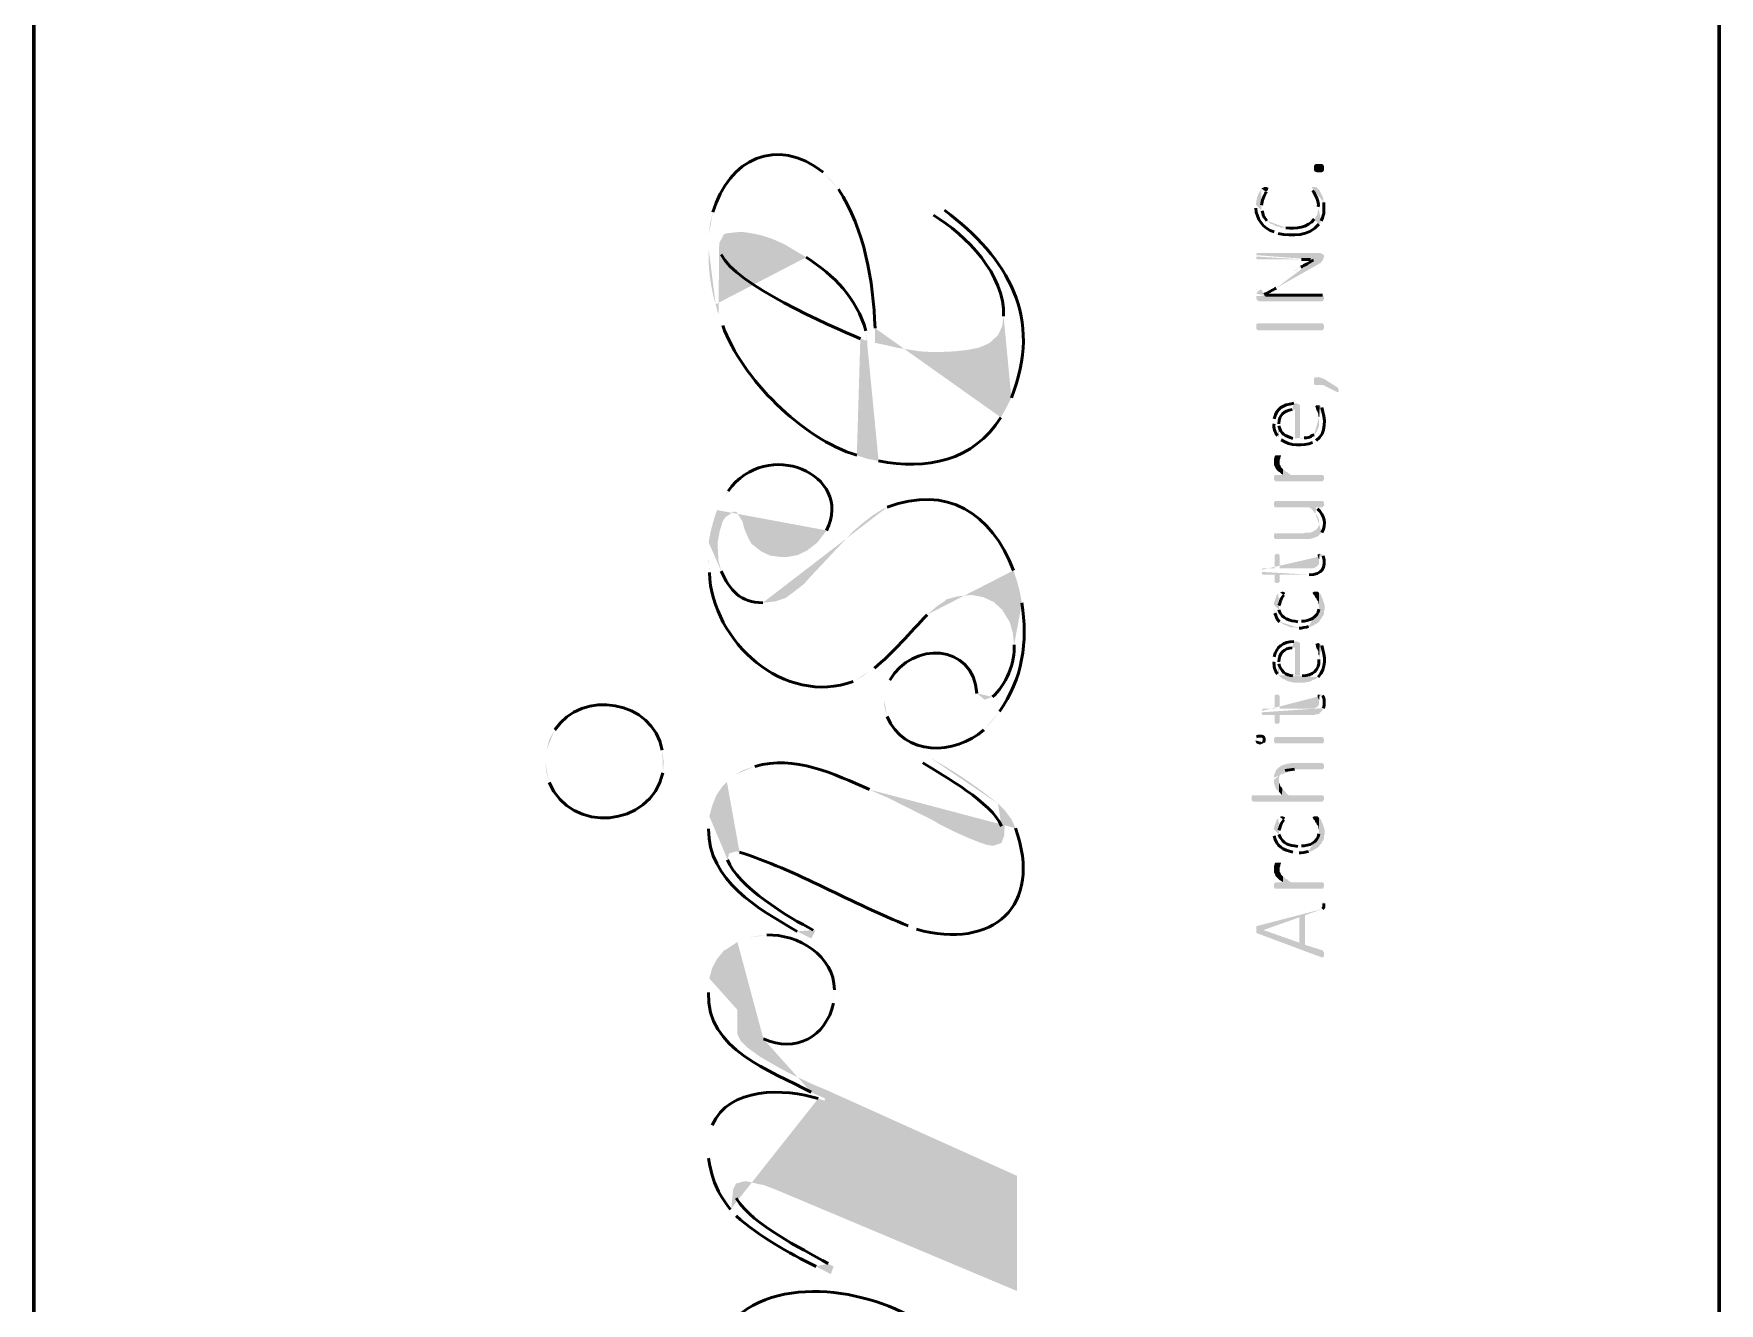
# Model space of a CAD drawing. Header units: inches. Extents: x 5 to 516, y -193 to 129.
# Drawn here: x 139.89 to 147.89, y -74.52 to -68.49 of the extents above; entities that cross this region are included whole.
import ezdxf

# ---------------------------------------------------------------- set-up
doc = ezdxf.new("R2010")
doc.units = ezdxf.units.IN
doc.header["$MEASUREMENT"] = 0
doc.layers.add('PDF4_Geometry', color=7, linetype='Continuous')
doc.layers.add('PDF4_Solid Fills', color=7, linetype='Continuous')

msp = doc.modelspace()

# ---------------------------------------------------------------- hatches: boundary and pattern name
at = {"layer": 'PDF4_Solid Fills', "transparency": 33554559}
for points in [[(145.9887598, -69.1096458), (145.9987598, -69.1096458), (146.0087598, -69.1129792), (146.0120931, -69.1196458), (146.0120931, -69.1396458), (146.0087598, -69.1463125), (146.0020931, -69.1496458), (145.9787598, -69.1496458), (145.9687598, -69.1463125), (145.9654264, -69.1396458), (145.9654264, -69.1196458), (145.9687598, -69.1129792), (145.9754264, -69.1096458)], [(146.0054258, -69.8663191), (146.0087591, -69.8696524), (146.0120924, -69.8763191), (146.0120924, -69.8896524), (146.0087591, -69.8963191), (146.0054258, -69.8996524), (145.6987591, -69.8996524), (145.6920924, -69.8929858), (145.6920924, -69.8696524), (145.6954257, -69.8696524), (145.6987591, -69.8663191)], [(145.9654265, -70.1429847), (145.9654265, -70.156318), (145.9720932, -70.1596514), (146.0087599, -70.1596514), (146.0754265, -70.1929847), (146.0787599, -70.1929847), (146.0820932, -70.1896514), (146.0820932, -70.1796514), (146.0787599, -70.176318), (146.0787599, -70.1729847), (146.0754265, -70.1696514), (146.0220932, -70.136318), (146.0120932, -70.1296514), (146.0020932, -70.126318), (145.9920932, -70.1229847), (145.9720932, -70.1229847), (145.9654265, -70.126318), (145.9654265, -70.1329847)], [(145.9720929, -70.2629798), (145.9754263, -70.2696465), (145.9754263, -70.2729798), (145.9787596, -70.2829798), (145.9820929, -70.2863131), (145.9854263, -70.2963131), (145.9854263, -70.3063131), (145.9887596, -70.3129798), (145.9887596, -70.3329798), (145.9920929, -70.2563131), (145.9754263, -70.2563131), (145.9720929, -70.2596465)], [(145.7754258, -70.5263126), (145.7754258, -70.539646), (145.7787591, -70.5463126), (145.7820924, -70.5529793), (145.7887591, -70.5629793), (145.7954258, -70.569646), (145.8020924, -70.5729793), (145.8020924, -70.5163126), (145.8054258, -70.509646), (145.8054258, -70.5029793), (145.8087591, -70.4963126), (145.8087591, -70.4929793), (145.7820924, -70.4929793), (145.7787591, -70.4963126), (145.7787591, -70.499646), (145.7754258, -70.509646), (145.7754258, -70.5163126)], [(145.7754258, -70.5996498), (145.7754258, -70.6063164), (145.7787591, -70.6129831), (145.7820924, -70.6163164), (146.0054258, -70.6163164), (146.0087591, -70.6129831), (146.0120925, -70.6063164), (146.0120925, -70.5929831), (146.0087591, -70.5896498), (146.0087591, -70.5863164), (145.8554258, -70.5863164), (145.8454258, -70.5796498), (145.8387591, -70.5729831), (145.8287591, -70.5696498), (145.8287591, -70.5663164), (145.8187591, -70.5596498), (145.8187591, -70.5863164), (145.7787591, -70.5863164), (145.7787591, -70.5896498), (145.7754258, -70.5929831)], [(145.8020931, -70.5729842), (145.8087597, -70.5796508), (145.8187597, -70.5863175), (145.8187597, -70.5596508), (145.8120931, -70.5529842), (145.8087597, -70.5496508), (145.8054264, -70.5396508), (145.8020931, -70.5363175), (145.8020931, -70.5263175)], [(145.7754258, -70.7263181), (145.7754258, -70.7329847), (145.7787591, -70.7363181), (145.7787591, -70.7396514), (145.9420925, -70.7396514), (145.9520925, -70.7463181), (145.9587591, -70.7529847), (145.9654258, -70.7629847), (145.9720925, -70.7696514), (145.9754258, -70.7396514), (146.0054258, -70.7396514), (146.0120925, -70.7329847), (146.0120925, -70.7163181), (146.0087591, -70.7129847), (146.0087591, -70.7096514), (145.7787591, -70.7096514), (145.7787591, -70.7129847), (145.7754258, -70.7163181)], [(145.7754258, -70.8763154), (145.7754258, -70.882982), (145.7787591, -70.8863154), (145.7787591, -70.8896487), (145.9487591, -70.8896487), (145.9587591, -70.8863154), (145.9687591, -70.882982), (145.9787591, -70.8796487), (145.9887591, -70.872982), (145.9954258, -70.8663154), (145.9887591, -70.8096487), (145.9887591, -70.822982), (145.9854258, -70.832982), (145.9787591, -70.842982), (145.9720925, -70.8496487), (145.9687591, -70.8496487), (145.9587591, -70.8563154), (145.9487591, -70.8596487), (145.9254258, -70.8596487), (145.9154258, -70.862982), (145.7787591, -70.862982), (145.7754258, -70.8696487)], [(145.9820925, -70.9663151), (145.9820925, -70.9696484), (145.9854259, -70.9763151), (145.9887592, -70.9863151), (145.9887592, -70.9963151), (145.9920925, -70.9596484), (145.9854259, -70.9629818), (145.9820925, -70.9629818)], [(145.9587593, -71.1463146), (145.9620926, -71.1529812), (145.9687593, -71.1596479), (145.9720926, -71.1696479), (145.975426, -71.1696479), (145.9787593, -71.1796479), (145.985426, -71.1863146), (145.985426, -71.1929812), (145.9887593, -71.2029812), (145.9887593, -71.2129812), (145.9887593, -71.1463146), (145.985426, -71.1429812), (145.9820926, -71.1396479), (145.965426, -71.1396479), (145.9620926, -71.1429812), (145.9587593, -71.1429812)], [(145.9720929, -71.3896482), (145.9754263, -71.3996482), (145.9754263, -71.4029815), (145.9787596, -71.4129815), (145.9820929, -71.4163149), (145.9854263, -71.4229815), (145.9854263, -71.4363149), (145.9887596, -71.4429815), (145.9887596, -71.4629815), (145.9920929, -71.3863149), (145.9887596, -71.3863149), (145.9854263, -71.3829815), (145.9787596, -71.3863149), (145.9754263, -71.3863149)], [(145.9820925, -71.6329818), (145.9820925, -71.6396485), (145.9854259, -71.6463152), (145.9887592, -71.6529818), (145.9887592, -71.6629818), (145.9920925, -71.6296485), (145.9820925, -71.6296485)], [(145.7754258, -71.8463133), (145.7754258, -71.8529799), (145.7787591, -71.8563133), (145.7787591, -71.8596466), (146.0087591, -71.8596466), (146.0087591, -71.8563133), (146.0120925, -71.8529799), (146.0120925, -71.8396466), (146.0087591, -71.8329799), (146.0054258, -71.8296466), (145.7820924, -71.8296466), (145.7787591, -71.8329799), (145.7754258, -71.8396466)], [(145.6687592, -72.1196491), (145.6687592, -72.1329824), (145.6720925, -72.1329824), (145.6754259, -72.1363157), (146.0054259, -72.1363157), (146.0087592, -72.1329824), (146.0120926, -72.1263157), (146.0120926, -72.1129824), (146.0087592, -72.1096491), (146.0087592, -72.1063157), (145.8454259, -72.1063157), (145.8354259, -72.0996491), (145.8287592, -72.0896491), (145.8154259, -72.0763157), (145.8120925, -72.1063157), (145.6720925, -72.1063157), (145.6687592, -72.1096491), (145.6687592, -72.1129824)], [(145.7987599, -72.0896469), (145.8054265, -72.0963136), (145.8120932, -72.1063136), (145.8154265, -72.0763136), (145.8120932, -72.0696469), (145.8054265, -72.0629802), (145.8020932, -72.0529802), (145.7987599, -72.0463136), (145.7987599, -72.0363136)], [(145.9587593, -72.2129854), (145.9620926, -72.2196521), (145.9687593, -72.2263187), (145.9720926, -72.2363187), (145.975426, -72.2363187), (145.9787593, -72.2463187), (145.985426, -72.2529854), (145.985426, -72.2596521), (145.9887593, -72.2696521), (145.9887593, -72.2796521), (145.9887593, -72.2129854), (145.985426, -72.2096521), (145.9820926, -72.2063187), (145.965426, -72.2063187), (145.9620926, -72.2096521), (145.9587593, -72.2096521)], [(145.7754258, -72.4596488), (145.7754258, -72.4729822), (145.7787591, -72.4796488), (145.7820924, -72.4863155), (145.7820924, -72.4896488), (145.8020924, -72.5096488), (145.8020924, -72.4496488), (145.8054258, -72.4429822), (145.8054258, -72.4363155), (145.8087591, -72.4296488), (145.8087591, -72.4263155), (145.7820924, -72.4263155), (145.7787591, -72.4296488), (145.7787591, -72.4329822), (145.7754258, -72.4429822), (145.7754258, -72.4529822)], [(145.8020931, -72.5096502), (145.8087597, -72.5129835), (145.8187597, -72.5196502), (145.8187597, -72.4929835), (145.8087597, -72.4829835), (145.8054264, -72.4729835), (145.8020931, -72.4696502), (145.8020931, -72.4596502)], [(145.7754258, -72.5363158), (145.7754258, -72.5429824), (145.7787591, -72.5463158), (145.7787591, -72.5496491), (146.0087591, -72.5496491), (146.0087591, -72.5463158), (146.0120925, -72.5396491), (146.0120925, -72.5263158), (146.0087591, -72.5229824), (146.0087591, -72.5196491), (145.8554258, -72.5196491), (145.8454258, -72.5129824), (145.8387591, -72.5063158), (145.8287591, -72.5029824), (145.8287591, -72.4996491), (145.8187591, -72.4929824), (145.8187591, -72.5196491), (145.7820924, -72.5196491), (145.7754258, -72.5263158)], [(145.6920924, -72.7463174), (145.6920924, -72.7563174), (145.6954258, -72.7629841), (145.6987591, -72.7629841), (146.0020925, -72.8763174), (146.0087591, -72.8763174), (146.0120925, -72.8696508), (146.0120925, -72.8529841), (146.0087591, -72.8496508), (146.0087591, -72.8463174), (146.0054258, -72.8429841), (145.9220925, -72.8163174), (145.9220925, -72.6763174), (145.8954258, -72.8063174), (145.7254258, -72.7463174), (145.6987591, -72.7263174), (145.6954258, -72.7263174), (145.6920924, -72.7296507), (145.6920924, -72.7363174)]]:
    msp.add_hatch(color=256, dxfattribs=at).paths.add_polyline_path(points)
at = {"layer": 'PDF4_Solid Fills', "true_color": 0x8d8d8d, "transparency": 33554559}
h = msp.add_hatch(color=252, dxfattribs=at)
h.paths.add_polyline_path([(143.0920929, -69.5096499), (143.0920929, -69.5129833)], flags=0)
h.paths.add_polyline_path([(143.0920929, -69.5129833, 0.080880385), (143.1254262, -69.7763166)], flags=0)
h.paths.add_polyline_path([(143.1254262, -69.7763166), (143.1387596, -69.8263166), (143.1420929, -69.4963166), (143.1420929, -69.4863166), (143.1654262, -69.4429833), (143.1754262, -69.4396499), (143.2354263, -69.4329833), (143.2554263, -69.4329833), (143.2987596, -69.4396499), (143.3454263, -69.4496499), (143.3954263, -69.4663166), (143.4487596, -69.4896499), (143.4987596, -69.5196499), (143.5554263, -69.5529833)], flags=0)
h.paths.add_polyline_path([(143.8387596, -69.9029833), (143.8454263, -69.94965), (143.8454263, -70.50965), (143.8987596, -70.51965)], flags=0)
h.paths.add_polyline_path([(144.4787596, -70.3129833), (144.5054264, -70.2663167), (144.4920931, -69.8329833), (144.4854264, -69.87965), (144.4654263, -69.9229833), (144.4254263, -69.95965), (144.412093, -69.9663166), (144.3720931, -69.9829833), (144.3187597, -69.9929833), (144.2587597, -69.99965), (144.1854263, -70.0029833), (144.152093, -70.0029833), (144.0954263, -69.99965), (144.032093, -69.98965), (143.9887596, -69.9829833), (143.932093, -69.96965), (143.882093, -69.95965), (143.882093, -69.88965)], flags=0)
h.paths.add_polyline_path([(143.7087596, -69.2296499), (143.672093, -69.1863166), (143.6354263, -69.1496499)], flags=0)
h.paths.add_polyline_path([(143.1120929, -69.3396499), (143.0987596, -69.3929833), (143.0920929, -69.4496499)], flags=0)
at = {"layer": 'PDF4_Solid Fills', "transparency": 33554559}
h = msp.add_hatch(color=256, dxfattribs=at)
h.paths.add_polyline_path([(145.6887592, -69.3129811), (145.6887592, -69.3196478)], flags=0)
h.paths.add_polyline_path([(145.7754259, -69.4329811), (145.7854259, -69.4363144), (145.7854259, -69.4396478), (145.7954259, -69.4396478)], flags=0)
h.paths.add_polyline_path([(145.9887593, -69.3963144), (145.9854259, -69.3129811), (145.9854259, -69.3296478), (145.9820926, -69.3396478), (145.9820926, -69.3463144), (145.9787593, -69.3563144), (145.9754259, -69.3563144), (145.9720926, -69.3663144), (145.9654259, -69.3729811)], flags=0)
h.paths.add_polyline_path([(145.8320926, -69.4129811), (145.8120926, -69.4129811), (145.8020926, -69.4096478), (145.7954259, -69.4063144), (145.7854259, -69.4063144), (145.7754259, -69.3996478), (145.7687592, -69.3963144), (145.7587592, -69.3929811), (145.7520926, -69.3863144), (145.7487592, -69.3863144), (145.7420926, -69.3796478)], flags=0)
h.paths.add_polyline_path([(145.7187592, -69.3329811), (145.7154259, -69.3229811), (145.7154259, -69.2296478), (145.7087592, -69.2396478), (145.7087592, -69.2429811), (145.7020926, -69.2496478), (145.6987592, -69.2596478), (145.6954259, -69.2663144), (145.6954259, -69.2729811), (145.6920926, -69.2829811), (145.6920926, -69.2929811), (145.6887592, -69.3029811)], flags=0)
h = msp.add_hatch(color=256, dxfattribs=at)
h.paths.add_polyline_path([(145.7154265, -69.2296478), (145.7154265, -69.3129811), (145.7154265, -69.3063144)], flags=0)
h.paths.add_polyline_path([(145.7387599, -69.2429811), (145.7420932, -69.2363144), (145.7454265, -69.2363144), (145.7487599, -69.2263144), (145.7487599, -69.2229811), (145.7454265, -69.2229811), (145.7420932, -69.2196478), (145.7287599, -69.2196478), (145.7254265, -69.2229811), (145.7220932, -69.2229811), (145.7154265, -69.2263144)], flags=0)
h = msp.add_hatch(color=256, dxfattribs=at)
h.paths.add_polyline_path([(145.9520929, -69.2263179), (145.9587596, -69.2363179)], flags=0)
h.paths.add_polyline_path([(145.9854262, -69.3129846), (145.9887596, -69.396318), (145.9954262, -69.3896513), (145.9987596, -69.3796513)], flags=0)
h.paths.add_polyline_path([(146.0120929, -69.2929846), (146.0087596, -69.2829846), (146.0087596, -69.2729846), (146.0054262, -69.2629846), (146.0020929, -69.2563179), (145.9987596, -69.2529846), (145.9954262, -69.2429846), (145.9920929, -69.2363179), (145.9820929, -69.2263179), (145.9787596, -69.2229846), (145.9754262, -69.2196513), (145.9554262, -69.2196513), (145.9554262, -69.2229846)], flags=0)
at = {"layer": 'PDF4_Solid Fills', "true_color": 0x8d8d8d, "transparency": 33554559}
h = msp.add_hatch(color=252, dxfattribs=at)
h.paths.add_polyline_path([(144.1320931, -69.3363169), (144.1587597, -69.3529835)], flags=0)
h.paths.add_polyline_path([(144.4920931, -69.8329836), (144.5054264, -70.2663169), (144.5287598, -70.2196503)], flags=0)
h.paths.add_polyline_path([(144.2120931, -69.3296502), (144.1654264, -69.2963169)], flags=0)
h = msp.add_hatch(color=252, dxfattribs=at)
h.paths.add_polyline_path([(143.1387594, -69.8263139), (143.1587594, -69.8763139)], flags=0)
h.paths.add_polyline_path([(143.7954261, -70.4929806), (143.8454261, -70.5096473), (143.8454261, -69.9496473), (143.8120928, -69.9396473)], flags=0)
h.paths.add_polyline_path([(143.1520927, -69.5396472), (143.1420927, -69.4963139)], flags=0)
at = {"layer": 'PDF4_Solid Fills', "transparency": 33554559}
h = msp.add_hatch(color=256, dxfattribs=at)
h.paths.add_polyline_path([(145.6920924, -69.5496483), (145.6920924, -69.5596483), (145.6954258, -69.5629817), (145.9054258, -69.5629817)], flags=0)
h.paths.add_polyline_path([(145.9487591, -69.5629817), (145.9687591, -69.5629817), (145.9854258, -69.586315), (145.9887591, -69.5829817), (145.9987591, -69.5796483), (145.9987591, -69.576315), (146.0054258, -69.5696483), (146.0087591, -69.5629817), (146.0120925, -69.5529817), (146.0120925, -69.5429817), (146.0087591, -69.5396483), (146.0020925, -69.536315), (145.9954258, -69.5329817), (145.6954258, -69.5329817), (145.6920924, -69.536315), (145.6920924, -69.5429817)], flags=0)
h = msp.add_hatch(color=256, dxfattribs=at)
h.paths.add_polyline_path([(145.7154265, -69.706312), (145.7254265, -69.7329787), (145.7287599, -69.7296454)], flags=0)
h.paths.add_polyline_path([(145.7854265, -69.6996453), (145.9854265, -69.586312), (145.9687599, -69.5629787), (145.9620932, -69.566312)], flags=0)
h.paths.add_polyline_path([(145.9020932, -69.5996453), (145.8920932, -69.6029787), (145.8920932, -69.606312), (145.8854265, -69.6096453), (145.8754265, -69.616312), (145.8654265, -69.6196453)], flags=0)
h = msp.add_hatch(color=256, dxfattribs=at)
h.paths.add_polyline_path([(145.6920924, -69.7363142), (145.6920924, -69.7496475), (145.6954258, -69.7563142), (145.6987591, -69.7596475), (145.7087591, -69.7629809), (146.0054258, -69.7629809), (146.0087591, -69.7596475), (146.0120925, -69.7529809), (146.0120925, -69.7396475), (146.0087591, -69.7363142), (146.0087591, -69.7329809), (146.0054258, -69.7329809)], flags=0)
h.paths.add_polyline_path([(145.7354258, -69.7329809), (145.7254258, -69.7329809), (145.7154258, -69.7063142), (145.7120924, -69.7063142), (145.7020924, -69.7129809), (145.6954258, -69.7196475), (145.6920924, -69.7263142)], flags=0)
h = msp.add_hatch(color=256, dxfattribs=at)
h.paths.add_polyline_path([(145.7754258, -70.3396468), (145.7754258, -70.3429801)], flags=0)
h.paths.add_polyline_path([(145.7920924, -70.3996468), (145.7987591, -70.4096468), (145.7987591, -70.3429801)], flags=0)
h.paths.add_polyline_path([(145.8620924, -70.2763134), (145.8754258, -70.2763134), (145.8754258, -70.4129801), (145.8754258, -70.2463134), (145.8687591, -70.2463134)], flags=0)
h.paths.add_polyline_path([(145.7754258, -70.3196468), (145.7754258, -70.3296468)], flags=0)
h = msp.add_hatch(color=256, dxfattribs=at)
h.paths.add_polyline_path([(145.7987599, -70.4096473), (145.8087599, -70.4196473)], flags=0)
h.paths.add_polyline_path([(145.9587599, -70.4329806), (145.9687599, -70.426314), (145.9754265, -70.4229806)], flags=0)
h.paths.add_polyline_path([(146.0020932, -70.266314), (145.9954265, -70.2596473), (145.9954265, -70.256314), (145.9920932, -70.256314), (145.9887599, -70.3329806), (145.9887599, -70.3529806), (145.9854265, -70.3629806), (145.9820932, -70.3696473), (145.9820932, -70.3729806), (145.9787599, -70.3796473), (145.9720932, -70.3896473), (145.9654265, -70.396314)], flags=0)
h.paths.add_polyline_path([(145.9187599, -70.4096473), (145.9087599, -70.4129806), (145.8987599, -70.4129806), (145.8987599, -70.2596473), (145.8954265, -70.2529806), (145.8920932, -70.2496473), (145.8820932, -70.246314), (145.8754265, -70.246314), (145.8754265, -70.4129806), (145.8654265, -70.4129806)], flags=0)
h.paths.add_polyline_path([(145.7987599, -70.3529806), (145.7987599, -70.3429806)], flags=0)
at = {"layer": 'PDF4_Solid Fills', "true_color": 0x8d8d8d, "transparency": 33554559}
h = msp.add_hatch(color=252, dxfattribs=at)
h.paths.add_polyline_path([(143.132093, -70.7529836), (143.1354263, -70.9329837), (143.1354263, -70.9029837), (143.1454263, -70.8496503), (143.1587596, -70.806317), (143.172093, -70.786317), (143.212093, -70.7596503), (143.2254263, -70.7629837), (143.252093, -70.806317), (143.262093, -70.8429837), (143.282093, -70.8896503), (143.2954263, -70.9129837), (143.342093, -70.9496503), (143.3854263, -70.9696503), (143.442093, -70.976317), (143.462093, -70.976317), (143.5154263, -70.966317), (143.562093, -70.9429837), (143.6087597, -70.906317), (143.6187597, -70.8929837), (143.652093, -70.8496503)], flags=0)
h.paths.add_polyline_path([(143.1854263, -70.6629836), (143.1854263, -70.666317), (143.1554263, -70.706317)], flags=0)
h = msp.add_hatch(color=252, dxfattribs=at)
h.paths.add_polyline_path([(143.0920929, -70.9663151), (143.0920929, -70.9896484), (143.0954262, -71.0496484)], flags=0)
h.paths.add_polyline_path([(143.7787596, -71.5663151), (143.8254263, -71.5396485), (143.872093, -71.5063151), (143.8787596, -71.5029818)], flags=0)
h.paths.add_polyline_path([(144.1287597, -71.2496485), (144.1754263, -71.2096485), (144.2154263, -71.1829818), (144.222093, -71.1763151), (144.272093, -71.1629818), (144.3354263, -71.1563151), (144.342093, -71.1563151), (144.3954263, -71.1663151), (144.4454264, -71.1896485), (144.4854264, -71.2263151), (144.4954264, -71.2429818), (144.522093, -71.2863151), (144.5354264, -71.3363151), (144.542093, -71.3929818), (144.5554264, -71.0896484), (144.5387597, -71.0396484)], flags=0)
h.paths.add_polyline_path([(143.9387596, -70.7396484), (143.9154263, -70.7496484), (143.8687596, -70.7796484), (143.8254263, -70.8129818), (143.7787596, -70.8529818), (143.5687596, -71.0763151), (143.5454263, -71.1029818), (143.4987596, -71.1396484), (143.4620929, -71.1663151), (143.4587596, -71.1696485), (143.4087596, -71.1863151), (143.3487596, -71.1929818)], flags=0)
h.paths.add_polyline_path([(143.1520929, -71.0429818), (143.1387596, -70.9929818), (143.1354262, -70.9329818), (143.1320929, -70.7529818), (143.1154262, -70.8029818), (143.1020929, -70.8529818), (143.0920929, -70.9063151)], flags=0)
at = {"layer": 'PDF4_Solid Fills', "transparency": 33554559}
h = msp.add_hatch(color=256, dxfattribs=at)
h.paths.add_polyline_path([(145.9720929, -70.769653), (145.9787596, -70.7763197), (145.9820929, -70.7829864), (145.9854263, -70.789653), (145.9887596, -70.799653), (145.9887596, -70.809653), (145.9954263, -70.8663197), (146.0020929, -70.859653)], flags=0)
h.paths.add_polyline_path([(145.9820929, -70.7463197), (145.9754263, -70.739653)], flags=0)
h = msp.add_hatch(color=256, dxfattribs=at)
h.paths.add_polyline_path([(145.7154265, -71.0463186), (145.7187599, -71.0529853), (145.7187599, -71.0563186), (145.7220932, -71.059652), (145.7787599, -71.059652), (145.7787599, -71.0963186), (145.7820932, -71.0963186), (145.7854265, -71.099652), (145.7920932, -71.099652), (145.7987599, -71.0963186), (145.8020932, -71.0929853), (145.8020932, -71.059652), (145.9420932, -71.059652)], flags=0)
h.paths.add_polyline_path([(146.0087599, -70.969652), (146.0054265, -70.9629853), (146.0020932, -70.9629853), (145.9920932, -70.959652), (145.9887599, -70.9963186), (145.9887599, -71.009652), (145.9754265, -71.0229853), (145.9687599, -71.0263186), (145.9587599, -71.029652), (145.8020932, -71.029652), (145.8020932, -70.969652), (145.7987599, -70.9629853), (145.7920932, -70.959652), (145.7854265, -70.9629853), (145.7820932, -70.9629853), (145.7787599, -70.9663186), (145.7787599, -71.029652), (145.7220932, -71.029652), (145.7187599, -71.0329853), (145.7187599, -71.0363186)], flags=0)
at = {"layer": 'PDF4_Solid Fills', "true_color": 0x8d8d8d, "transparency": 33554559}
h = msp.add_hatch(color=252, dxfattribs=at)
h.paths.add_polyline_path([(143.9254263, -71.652981), (143.9254263, -71.682981), (143.9387596, -71.732981)], flags=0)
h.paths.add_polyline_path([(144.3987597, -71.7963144), (144.4354263, -71.7563144), (144.472093, -71.7096477)], flags=0)
h.paths.add_polyline_path([(144.5787597, -71.192981), (144.5687597, -71.1396476), (144.5554264, -71.0896476), (144.542093, -71.392981)], flags=0)
h.paths.add_polyline_path([(144.4387597, -71.6396477), (144.402093, -71.652981), (144.3654263, -71.622981)], flags=0)
h.paths.add_polyline_path([(143.952093, -71.5596477), (143.932093, -71.6063143)], flags=0)
at = {"layer": 'PDF4_Solid Fills', "transparency": 33554559}
h = msp.add_hatch(color=256, dxfattribs=at)
h.paths.add_polyline_path([(145.7754258, -71.2129853), (145.7754258, -71.2329853), (145.7787591, -71.2429853)], flags=0)
h.paths.add_polyline_path([(145.8020924, -71.2829853), (145.8054258, -71.2863187), (145.8120924, -71.289652), (145.8220924, -71.2963187), (145.8320924, -71.299652), (145.8420924, -71.3029853), (145.8454258, -71.3063187), (145.8554258, -71.309652), (145.8754258, -71.309652), (145.8854258, -71.3129853), (145.8954258, -71.3129853)], flags=0)
h.paths.add_polyline_path([(145.9387591, -71.3063187), (145.9487591, -71.3063187), (145.9587591, -71.3029853), (145.9687591, -71.2963187), (145.9754258, -71.2929853), (145.9854258, -71.2863187), (145.9887591, -71.2829853), (145.9954258, -71.2729853), (146.0020925, -71.2663187), (146.0054258, -71.2563187), (146.0087591, -71.2563187), (146.0120925, -71.2463187), (146.0120925, -71.2363186), (146.0154258, -71.2263186), (146.0154258, -71.2029853), (146.0054258, -71.1729853), (146.0020925, -71.1663186), (145.9987591, -71.1563186), (145.9954258, -71.1529853), (145.9887591, -71.1463186), (145.9887591, -71.2229853)], flags=0)
h.paths.add_polyline_path([(145.9054258, -71.279652), (145.8954258, -71.2829853), (145.8887591, -71.2829853)], flags=0)
h.paths.add_polyline_path([(145.7987591, -71.2263186), (145.7987591, -71.2163186), (145.7954258, -71.149652), (145.7887591, -71.1563186), (145.7854258, -71.1629853), (145.7754258, -71.1929853), (145.7754258, -71.2029853)], flags=0)
h = msp.add_hatch(color=256, dxfattribs=at)
h.paths.add_polyline_path([(145.7954258, -71.1496512), (145.7987591, -71.2163178), (145.7987591, -71.2063178)], flags=0)
h.paths.add_polyline_path([(145.8220925, -71.1563178), (145.8287591, -71.1463178), (145.8254258, -71.1429845), (145.8154258, -71.1396512), (145.8087591, -71.1429845), (145.8020925, -71.1429845)], flags=0)
h = msp.add_hatch(color=256, dxfattribs=at)
h.paths.add_polyline_path([(145.7754258, -71.4696517), (145.7754258, -71.4729851)], flags=0)
h.paths.add_polyline_path([(145.7920924, -71.5296517), (145.7987591, -71.5363184), (145.7987591, -71.4729851)], flags=0)
h.paths.add_polyline_path([(145.8620924, -71.4063184), (145.8754258, -71.4063184), (145.8754258, -71.5429851), (145.8754258, -71.3763184), (145.8687591, -71.3763184)], flags=0)
h.paths.add_polyline_path([(145.7754258, -71.4496517), (145.7754258, -71.4596517)], flags=0)
h = msp.add_hatch(color=256, dxfattribs=at)
h.paths.add_polyline_path([(145.7987599, -71.5363157), (145.8054265, -71.5463157), (145.8087599, -71.5463157), (145.8154265, -71.5529824), (145.8254265, -71.5563157), (145.8354265, -71.5629824), (145.8454265, -71.5663157), (145.8554265, -71.569649), (145.8620932, -71.569649), (145.8720932, -71.5729824), (145.9187599, -71.5729824), (145.9287599, -71.569649), (145.9387599, -71.569649), (145.9454265, -71.5663157), (145.9487599, -71.5663157), (145.9587599, -71.559649), (145.9687599, -71.5563157), (145.9754265, -71.5529824), (145.9854265, -71.5463157)], flags=0)
h.paths.add_polyline_path([(146.0020932, -71.3963157), (145.9954265, -71.389649), (145.9954265, -71.3863157), (145.9920932, -71.3863157), (145.9887599, -71.4629824)], flags=0)
h.paths.add_polyline_path([(145.9087599, -71.539649), (145.8987599, -71.5429824), (145.8987599, -71.389649), (145.8954265, -71.379649), (145.8920932, -71.379649), (145.8820932, -71.3763157), (145.8754265, -71.3763157), (145.8754265, -71.5429824), (145.8654265, -71.539649)], flags=0)
h.paths.add_polyline_path([(145.7987599, -71.4829824), (145.7987599, -71.4729824)], flags=0)
h = msp.add_hatch(color=256, dxfattribs=at)
h.paths.add_polyline_path([(145.7154265, -71.7129854), (145.7187599, -71.719652), (145.7187599, -71.7229854), (145.7220932, -71.7263187), (145.7787599, -71.7263187), (145.7787599, -71.7629854), (145.7820932, -71.7663187), (145.7987599, -71.7663187), (145.8020932, -71.759652), (145.8020932, -71.7263187), (145.9654265, -71.7263187), (145.9720932, -71.7229854), (145.9787599, -71.7229854), (145.9887599, -71.719652), (145.9987599, -71.709652), (146.0054265, -71.7029854), (146.0087599, -71.6929854)], flags=0)
h.paths.add_polyline_path([(146.0054265, -71.6329853), (146.0020932, -71.629652), (145.9920932, -71.629652), (145.9887599, -71.6629854), (145.9887599, -71.6763187), (145.9820932, -71.6863187), (145.9754265, -71.689652), (145.9687599, -71.6929854), (145.9587599, -71.6963187), (145.8020932, -71.6963187), (145.8020932, -71.6363187), (145.7987599, -71.629652), (145.7820932, -71.629652), (145.7787599, -71.6329853), (145.7787599, -71.6963187), (145.7220932, -71.6963187), (145.7220932, -71.699652), (145.7187599, -71.699652), (145.7187599, -71.7063187)], flags=0)
at = {"layer": 'PDF4_Solid Fills', "true_color": 0x8d8d8d, "transparency": 33554559}
h = msp.add_hatch(color=252, dxfattribs=at)
h.paths.add_polyline_path([(142.3154256, -71.946316), (142.3220922, -71.996316), (142.3354256, -72.046316)], flags=0)
h.paths.add_polyline_path([(142.8754256, -71.9996493), (142.8787589, -71.946316), (142.8720923, -71.8929827)], flags=0)
h.paths.add_polyline_path([(142.3620922, -71.796316), (142.3354256, -71.8429827), (142.3220922, -71.8929827)], flags=0)
at = {"layer": 'PDF4_Solid Fills', "transparency": 33554559}
h = msp.add_hatch(color=256, dxfattribs=at)
h.paths.add_polyline_path([(145.6887592, -71.8463133), (145.6887592, -71.8529799), (145.6920926, -71.8596466), (145.6987592, -71.8629799), (145.7087592, -71.8663133), (145.7154259, -71.8629799), (145.7254259, -71.8596466), (145.7254259, -71.8563133)], flags=0)
h.paths.add_polyline_path([(145.6920926, -71.8296466), (145.6887592, -71.8329799)], flags=0)
at = {"layer": 'PDF4_Solid Fills', "true_color": 0x8d8d8d, "transparency": 33554559}
h = msp.add_hatch(color=252, dxfattribs=at)
h.paths.add_polyline_path([(144.0620925, -71.9296466), (144.1087592, -71.9529799)], flags=0)
h.paths.add_polyline_path([(144.4820925, -72.25298), (144.4954259, -72.2963133), (144.4987592, -72.1796466), (144.4654259, -72.1463133)], flags=0)
h.paths.add_polyline_path([(144.4654259, -72.1463133, 0.045156611), (144.1454258, -71.9296466)], flags=0)
h.paths.add_polyline_path([(144.1454258, -71.9296466), (144.0820925, -71.8929799)], flags=0)
h = msp.add_hatch(color=252, dxfattribs=at)
h.paths.add_polyline_path([(143.1787594, -72.0429821), (143.1820928, -72.4129822), (143.1887594, -72.3829822), (143.2220928, -72.3729822), (143.2387594, -72.3763155)], flags=0)
h.paths.add_polyline_path([(144.0387595, -72.7263155), (144.0720928, -72.7396488), (144.0787596, -72.7429822)], flags=0)
h.paths.add_polyline_path([(144.5487596, -72.2629821), (144.5287595, -72.2196488), (144.4987595, -72.1796488), (144.4954263, -72.2963155), (144.4820928, -72.3329821), (144.4420929, -72.3463155), (144.4154262, -72.3429821), (144.3754263, -72.3296488), (144.3254261, -72.3096488), (144.2587596, -72.2796488), (144.1854262, -72.2429821), (144.1587595, -72.2263155), (143.9454262, -72.1196488), (143.8987595, -72.0996488), (143.8554262, -72.0796488)], flags=0)
h.paths.add_polyline_path([(143.3120928, -71.9696488), (143.2587594, -71.9863155), (143.2154261, -72.0096488)], flags=0)
at = {"layer": 'PDF4_Solid Fills', "transparency": 33554559}
h = msp.add_hatch(color=256, dxfattribs=at)
h.paths.add_polyline_path([(145.7754258, -72.0329859), (145.7754258, -72.0496526), (145.7787591, -72.0596526), (145.7820924, -72.0696526), (145.7854258, -72.0763193), (145.7987591, -72.0896526), (145.7987591, -72.0229859), (145.8020924, -72.0129859), (145.8054258, -72.0096526), (145.8087591, -72.0029859), (145.8187591, -71.9963193), (145.8220924, -71.9929859), (145.8287591, -71.9896526)], flags=0)
h.paths.add_polyline_path([(145.8720924, -71.9829859), (146.0087591, -71.9829859), (146.0087591, -71.9796526), (146.0120925, -71.9763193), (146.0120925, -71.9629859), (146.0087591, -71.9563192), (146.0054258, -71.9529859), (145.8587591, -71.9529859), (145.8487591, -71.9563192), (145.8387591, -71.9563192), (145.8320924, -71.9596526), (145.8287591, -71.9596526), (145.8187591, -71.9629859), (145.8087591, -71.9663193), (145.8020924, -71.9729859), (145.7987591, -71.9729859), (145.7920924, -71.9796526), (145.7854258, -71.9863193), (145.7820924, -71.9963193), (145.7787591, -72.0029859), (145.7754258, -72.0129859), (145.7754258, -72.0229859)], flags=0)
at = {"layer": 'PDF4_Solid Fills', "true_color": 0x8d8d8d, "transparency": 33554559}
h = msp.add_hatch(color=252, dxfattribs=at)
h.paths.add_polyline_path([(143.0920929, -72.2596502), (143.0920929, -72.2663168)], flags=0)
h.paths.add_polyline_path([(143.5120929, -72.7529835), (143.5787596, -72.7863169), (143.5987596, -72.7496502), (143.5887596, -72.7463169)], flags=0)
h.paths.add_polyline_path([(143.1820929, -72.4129835), (143.1787596, -72.0429835), (143.1587596, -72.0629835), (143.1287596, -72.1063168), (143.1087596, -72.1563168), (143.0954262, -72.2063168)], flags=0)
at = {"layer": 'PDF4_Solid Fills', "transparency": 33554559}
h = msp.add_hatch(color=256, dxfattribs=at)
h.paths.add_polyline_path([(145.7754258, -72.2796494), (145.7754258, -72.2996494)], flags=0)
h.paths.add_polyline_path([(145.8654258, -72.376316), (145.8754258, -72.376316), (145.8854258, -72.3796494), (145.8954258, -72.3796494)], flags=0)
h.paths.add_polyline_path([(145.9387591, -72.3729827), (145.9487591, -72.3729827), (145.9587591, -72.3696494), (145.9687591, -72.3629827), (145.9754258, -72.3596494), (145.9854258, -72.3529827), (145.9887591, -72.3496494), (145.9954258, -72.3396494), (146.0020925, -72.3329827), (146.0054258, -72.3229827), (146.0087591, -72.3229827), (146.0120925, -72.3129827), (146.0120925, -72.3029827), (146.0154258, -72.2929827), (146.0154258, -72.2696494), (146.0120925, -72.2596494), (146.0087591, -72.2496494), (146.0054258, -72.2396494), (146.0020925, -72.2329827), (145.9987591, -72.2229827), (145.9954258, -72.2196493), (145.9887591, -72.2129827), (145.9887591, -72.2896494)], flags=0)
h.paths.add_polyline_path([(145.9054258, -72.346316), (145.8954258, -72.3496494), (145.8887591, -72.3496494)], flags=0)
h.paths.add_polyline_path([(145.7987591, -72.2929827), (145.7987591, -72.2829827), (145.7954258, -72.2129827), (145.7954258, -72.216316), (145.7887591, -72.2229827), (145.7854258, -72.2296493), (145.7820924, -72.2396494), (145.7787591, -72.2496494), (145.7754258, -72.2596494), (145.7754258, -72.2696494)], flags=0)
h = msp.add_hatch(color=256, dxfattribs=at)
h.paths.add_polyline_path([(145.7954258, -72.2129854), (145.7987591, -72.2829854), (145.7987591, -72.2729854)], flags=0)
h.paths.add_polyline_path([(145.8220925, -72.2229854), (145.8287591, -72.2129854), (145.8254258, -72.2096521), (145.8154258, -72.2063187), (145.8087591, -72.2063187), (145.8054258, -72.2096521), (145.8020925, -72.2096521)], flags=0)
h = msp.add_hatch(color=256, dxfattribs=at)
h.paths.add_polyline_path([(145.6987597, -72.7263182), (145.7254263, -72.7463182), (145.8954264, -72.6863182), (145.8954264, -72.8063182), (145.922093, -72.6763182), (146.0054264, -72.6463182)], flags=0)
h.paths.add_polyline_path([(146.012093, -72.6196516), (146.0087597, -72.6129849), (146.002093, -72.6129849)], flags=0)
at = {"layer": 'PDF4_Solid Fills', "true_color": 0x8d8d8d, "transparency": 33554559}
h = msp.add_hatch(color=252, dxfattribs=at)
h.paths.add_polyline_path([(143.2287591, -72.8029852), (143.2287591, -73.2396519), (143.2554258, -73.2129852), (143.3054258, -73.2363185), (143.3520925, -73.2629852)], flags=0)
h.paths.add_polyline_path([(143.6854258, -73.0929852), (143.6887591, -73.0363185), (143.6887591, -73.0296519)], flags=0)
h.paths.add_polyline_path([(143.3687591, -72.7696518), (143.3320925, -72.7729852), (143.2787591, -72.7829852)], flags=0)
h = msp.add_hatch(color=252, dxfattribs=at)
h.paths.add_polyline_path([(143.0920929, -73.0363158), (143.0920929, -73.0429825)], flags=0)
h.paths.add_polyline_path([(143.5787596, -73.5163158), (143.6454263, -73.5463159), (144.5554264, -74.4596493), (144.5554264, -73.9129825), (143.6454263, -73.5029825), (143.5887596, -73.4796492), (143.5320929, -73.4529825), (143.4820929, -73.4296492), (143.4320929, -73.4029825), (143.3854263, -73.3763158), (143.3454263, -73.3529825), (143.3387596, -73.3496492), (143.2787596, -73.3063158), (143.2420929, -73.2696492), (143.2287596, -73.2396492), (143.2287596, -72.8029825), (143.1787596, -72.8363158), (143.1654262, -72.8429825), (143.1320929, -72.8829825), (143.1087596, -72.9263158), (143.0954262, -72.9763158)], flags=0)
h = msp.add_hatch(color=252, dxfattribs=at)
h.paths.add_polyline_path([(143.0920929, -73.7829827), (143.0920929, -73.8296493)], flags=0)
h.paths.add_polyline_path([(143.1954262, -74.0729827), (143.1987596, -74.076316), (143.2087596, -73.976316), (143.2220929, -73.9496494), (143.2587596, -73.9396494), (143.2754263, -73.9396494), (143.3320929, -73.9529827), (143.3520929, -73.956316), (143.4054263, -73.976316), (144.5554264, -74.4596494), (143.6454263, -73.546316), (143.6420929, -73.556316), (143.6120929, -73.546316)], flags=0)
h.paths.add_polyline_path([(143.1087596, -73.6729827), (143.0954262, -73.7229827)], flags=0)
h = msp.add_hatch(color=252, dxfattribs=at)
h.paths.add_polyline_path([(143.1987595, -74.0763143), (143.2220928, -74.1029809)], flags=0)
h.paths.add_polyline_path([(143.6020928, -74.342981), (143.6720929, -74.3796476), (143.6854262, -74.342981), (143.6587595, -74.3296476)], flags=0)
h.paths.add_polyline_path([(143.2220928, -74.0196476), (143.2087595, -73.9763143)], flags=0)

# ---------------------------------------------------------------- linework, layer by layer
at = {"layer": 'PDF4_Geometry', "lineweight": 60}
for points in [[(147.8887598, -127.2829903), (147.8887598, -37.2829831), (12.888749, -37.2829831), (12.888749, -127.2829903)], [(139.8887591, -37.2829831), (139.8887591, -127.2829903)]]:
    msp.add_lwpolyline(points, dxfattribs=at)
at = {"layer": 'PDF4_Geometry', "lineweight": 50}
for points in [[(143.6354263, -69.1496499), (143.416704, -68.976261), (143.1847596, -69.0865944), (143.1120929, -69.3396499)], [(143.882093, -69.88965), (143.8732041, -69.6614277), (143.8330374, -69.4254833), (143.7087596, -69.2296499)], [(145.7154265, -69.3063144), (145.719871, -69.2844811), (145.725871, -69.2620366), (145.7387599, -69.2429811)], [(145.9587596, -69.2363179), (145.9729818, -69.2565402), (145.9895929, -69.2872624), (145.9854262, -69.3129846)], [(144.1587597, -69.3529835), (144.3147597, -69.4478169), (144.4995375, -69.636428), (144.4920931, -69.8329836)], [(144.5287598, -70.2196503), (144.6802598, -69.8420947), (144.5153709, -69.5571502), (144.2120931, -69.3296502)], [(145.6887592, -69.3196478), (145.6917037, -69.3709255), (145.7235926, -69.4165922), (145.7754259, -69.4329811)], [(145.7420926, -69.3796478), (145.7178704, -69.3472589), (145.7320926, -69.3706478), (145.7187592, -69.3329811)], [(145.9987596, -69.3796513), (146.0192596, -69.3378735), (146.0103151, -69.3374846), (146.0120929, -69.2929846)], [(145.7954259, -69.4396478), (145.8609259, -69.4541478), (145.9420926, -69.4518144), (145.9887593, -69.3963144)], [(145.9654259, -69.3729811), (145.9365926, -69.4119811), (145.8767593, -69.4202033), (145.8320926, -69.4129811)], [(143.8120928, -69.9396473), (143.6635927, -69.8758695), (143.2167038, -69.6825917), (143.1520927, -69.5396472)], [(143.5554263, -69.5529833), (143.6888152, -69.6409833), (143.7938152, -69.7452055), (143.8387596, -69.9029833)], [(145.9620932, -69.566312), (145.9452043, -69.5767565), (145.9189821, -69.5917009), (145.9020932, -69.5996453)], [(145.9054258, -69.5629817), (145.9198702, -69.5629817), (145.9343147, -69.5629817), (145.9487591, -69.5629817)], [(145.7287599, -69.7296454), (145.7459265, -69.7212565), (145.7677043, -69.7090342), (145.7854265, -69.6996453)], [(146.0054258, -69.7329809), (145.9154258, -69.7329809), (145.8254258, -69.7329809), (145.7354258, -69.7329809)], [(143.1587594, -69.8763139), (143.250426, -70.1303139), (143.5364261, -70.4136473), (143.7954261, -70.4929806)], [(143.8987596, -70.51965), (144.1230374, -70.5648167), (144.3507042, -70.5208722), (144.4787596, -70.3129833)], [(145.8687591, -70.2463134), (145.8143702, -70.255869), (145.7919813, -70.2651468), (145.7754258, -70.3196468)], [(145.7987591, -70.3429801), (145.8008702, -70.3000912), (145.8210924, -70.2828134), (145.8620924, -70.2763134)], [(145.9754265, -70.4229806), (146.0266488, -70.3878695), (146.0187043, -70.3176473), (146.0020932, -70.266314)], [(145.7754258, -70.3429801), (145.7734813, -70.3612579), (145.7788147, -70.3865356), (145.7920924, -70.3996468)], [(145.8654265, -70.4129806), (145.8289265, -70.4014251), (145.8077599, -70.3939251), (145.7987599, -70.3529806)], [(145.9654265, -70.396314), (145.9472043, -70.3980917), (145.952871, -70.4125362), (145.9187599, -70.4096473)], [(143.652093, -70.8496503), (143.7832597, -70.5816503), (143.3639263, -70.4051503), (143.1854263, -70.6629836)], [(145.8087599, -70.4196473), (145.8536487, -70.449814), (145.9097599, -70.4485362), (145.9587599, -70.4329806)], [(144.5387597, -71.0396484), (144.4333152, -70.7659262), (144.2247597, -70.6324817), (143.9387596, -70.7396484)], [(146.0020929, -70.859653), (146.0264818, -70.8185419), (146.0151485, -70.7789308), (145.9820929, -70.7463197)], [(145.9420932, -71.059652), (146.0025932, -71.0590964), (146.0250932, -71.0275964), (146.0087599, -70.969652)], [(143.0954262, -71.0496484), (143.1082596, -71.3779818), (143.4524263, -71.686704), (143.7787596, -71.5663151)], [(143.3487596, -71.1929818), (143.2439818, -71.1935373), (143.1904262, -71.1319262), (143.1520929, -71.0429818)], [(144.472093, -71.7096477), (144.5827041, -71.5544254), (144.6073152, -71.3782032), (144.5787597, -71.192981)], [(145.7987591, -71.2063178), (145.8113703, -71.1753178), (145.8009814, -71.1851512), (145.8220925, -71.1563178)], [(143.8787596, -71.5029818), (143.9668708, -71.4320374), (144.0508707, -71.332204), (144.1287597, -71.2496485)], [(145.7787591, -71.2429853), (145.787148, -71.2593742), (145.7855369, -71.2683742), (145.8020924, -71.2829853)], [(145.8887591, -71.2829853), (145.8475369, -71.2762631), (145.8139258, -71.2738742), (145.7987591, -71.2263186)], [(145.9887591, -71.2229853), (145.9829258, -71.2622631), (145.9419813, -71.2820964), (145.9054258, -71.279652)], [(145.8954258, -71.3129853), (145.9018702, -71.3140409), (145.9327591, -71.3089853), (145.9387591, -71.3063187)], [(144.3654263, -71.622981), (144.3483152, -71.3840921), (144.0565374, -71.375981), (143.952093, -71.5596477)], [(144.542093, -71.392981), (144.5484264, -71.4701477), (144.502093, -71.5903143), (144.4387597, -71.6396477)], [(145.8687591, -71.3763184), (145.8179813, -71.3787073), (145.7877591, -71.3996517), (145.7754258, -71.4496517)], [(145.7987591, -71.4729851), (145.7979813, -71.4356517), (145.8242036, -71.4064851), (145.8620924, -71.4063184)], [(145.9854265, -71.5463157), (146.0246488, -71.4998712), (146.0185377, -71.4499823), (146.0020932, -71.3963157)], [(145.7754258, -71.4729851), (145.7733702, -71.4880406), (145.7799258, -71.5202073), (145.7920924, -71.5296517)], [(145.8654265, -71.539649), (145.8324821, -71.5402046), (145.8053154, -71.5144268), (145.7987599, -71.4829824)], [(145.9887599, -71.4629824), (145.9922599, -71.5128157), (145.9561488, -71.5414824), (145.9087599, -71.539649)], [(142.8720923, -71.8929827), (142.8292589, -71.655316), (142.4898145, -71.5987049), (142.3620922, -71.796316)], [(146.0087599, -71.6929854), (146.0159265, -71.6783742), (146.0164821, -71.6457631), (146.0054265, -71.6329853)], [(143.9387596, -71.732981), (144.0204263, -71.9227588), (144.2594263, -71.9182588), (144.3987597, -71.7963144)], [(145.7254259, -71.8563133), (145.738537, -71.8263133), (145.7154815, -71.8198133), (145.6920926, -71.8296466)], [(143.8554262, -72.0796488), (143.6870928, -72.0059821), (143.4999817, -71.9133154), (143.3120928, -71.9696488)], [(142.3354256, -72.046316), (142.4370922, -72.2912049), (142.8161478, -72.2618716), (142.8754256, -71.9996493)], [(144.1087592, -71.9529799), (144.212537, -72.01848), (144.4342592, -72.1400355), (144.4820925, -72.25298)], [(145.8287591, -71.9896526), (145.8425924, -71.9850415), (145.8577591, -71.9846526), (145.8720924, -71.9829859)], [(145.7987591, -72.2729854), (145.8113703, -72.2419854), (145.8009814, -72.2518187), (145.8220925, -72.2229854)], [(143.0920929, -72.2663168), (143.0883707, -72.5132613), (143.3284818, -72.644428), (143.5120929, -72.7529835)], [(144.0787596, -72.7429822), (144.4413706, -72.8429266), (144.6800929, -72.6335933), (144.5487596, -72.2629821)], [(145.7754258, -72.2996494), (145.788148, -72.3506494), (145.8179258, -72.3667605), (145.8654258, -72.376316)], [(145.8887591, -72.3496494), (145.8458702, -72.3420382), (145.8182591, -72.3429827), (145.7987591, -72.2929827)], [(145.9887591, -72.2896494), (145.9829258, -72.3289271), (145.9419813, -72.3487605), (145.9054258, -72.346316)], [(143.2387594, -72.3763155), (143.4988706, -72.4586488), (143.7824262, -72.6249822), (144.0387595, -72.7263155)], [(145.8954258, -72.3796494), (145.9019258, -72.3807049), (145.9327036, -72.3756494), (145.9387591, -72.3729827)], [(143.5887596, -72.7463169), (143.4758152, -72.6894835), (143.2243151, -72.5371502), (143.1820929, -72.4129835)], [(146.0054264, -72.6463182), (146.0163153, -72.6370404), (146.0109264, -72.6387071), (146.012093, -72.6196516)], [(143.6887591, -73.0296519), (143.6899258, -72.8684296), (143.5140925, -72.7644296), (143.3687591, -72.7696518)], [(143.0920929, -73.0429825), (143.0795373, -73.3154269), (143.3855929, -73.4115936), (143.5787596, -73.5163158)], [(143.3520925, -73.2629852), (143.5064814, -73.3300963), (143.6473703, -73.2558185), (143.6854258, -73.0929852)], [(143.6120929, -73.546316), (143.4525374, -73.4961493), (143.1865929, -73.4907604), (143.1087596, -73.6729827)], [(143.0920929, -73.8296493), (143.1070374, -73.9313716), (143.1324262, -73.9913716), (143.1954262, -74.0729827)], [(143.6587595, -74.3296476), (143.5224817, -74.2497032), (143.3115373, -74.1543143), (143.2220928, -74.0196476)], [(143.2220928, -74.1029809), (143.334815, -74.2028143), (143.4677595, -74.2764254), (143.6020928, -74.342981)], [(144.0620929, -74.5863161), (143.7794263, -74.4280383), (143.2954818, -74.3721494), (143.1220929, -74.7163161)]]:
    msp.add_open_spline(points, degree=3, dxfattribs=at)

doc.saveas('drawing.dxf')
